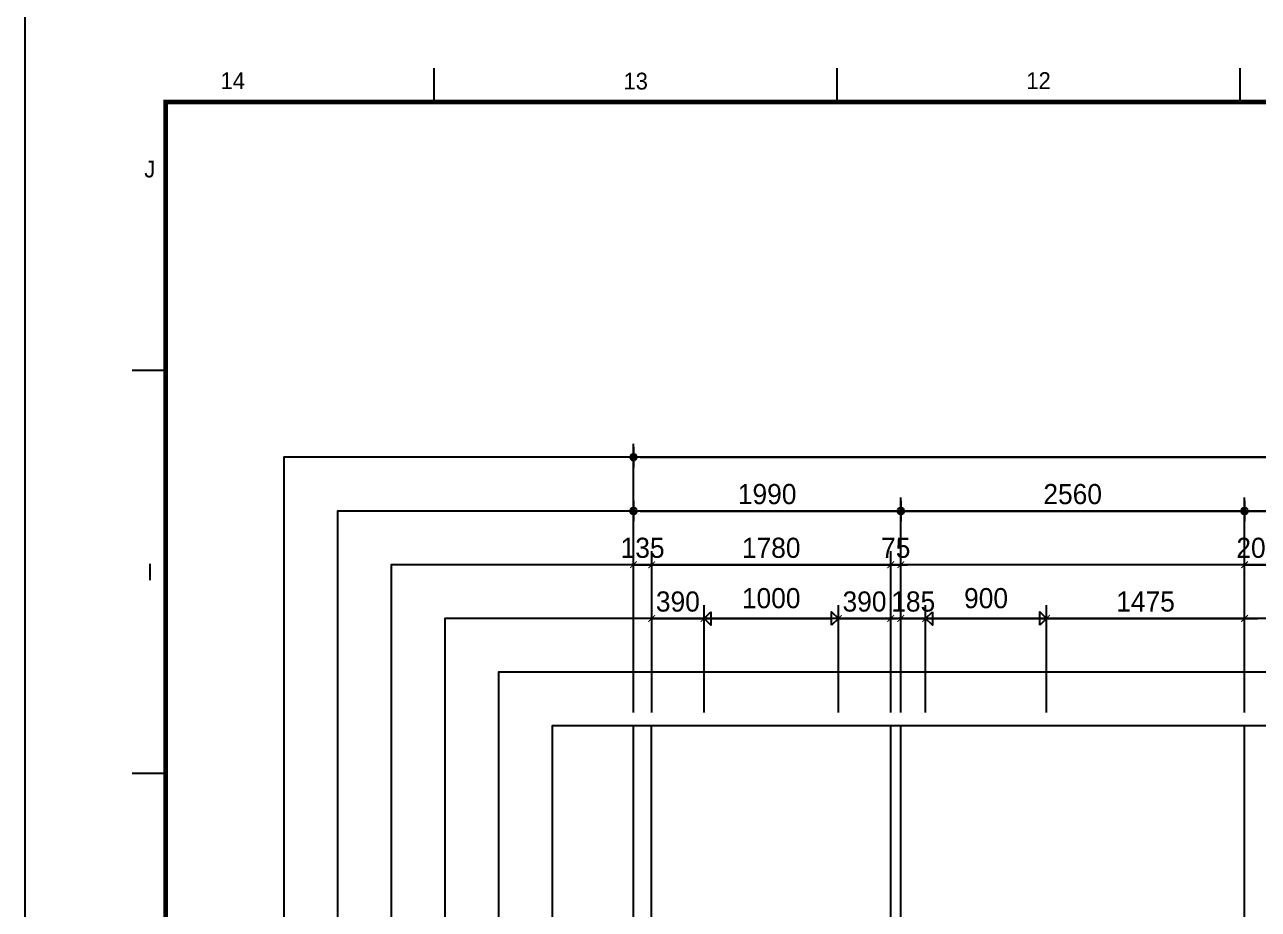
# Model space of a CAD drawing. Header units: millimetres. Extents: x -24416 to 92204, y -190080 to 23760.
# Drawn here: x 50154 to 59340, y -167242 to -160655 of the extents above; entities that cross this region are included whole.
import ezdxf
from ezdxf.enums import TextEntityAlignment as Align

# ---------------------------------------------------------------- set-up
doc = ezdxf.new("R2010")
doc.units = ezdxf.units.MM
doc.header["$LTSCALE"] = 50
doc.linetypes.add('AUDIT_D_220706163347-0', pattern=[0])
doc.linetypes.add('CEN', pattern=[62, 60, -1, 0, -1])
doc.layers.get('defpoints').update_dxf_attribs({"color": 139})
for name, color, linetype in [('AA-BORD-FORM', 7, 'Continuous'), ('AA-BORD-TEXT', 3, 'Continuous'), ('AA-XXXX-DIMS', 7, 'Continuous'), ('ARDM', 7, 'Continuous'), ('CEN_CON', 1, 'CEN'), ('DIM', 7, 'AUDIT_D_220706163347-0'), ('실명박스', 7, 'AUDIT_D_220706163347-0')]:
    doc.layers.add(name, color=color, linetype=linetype)
doc.layers.add('AA-XXXX-MC', color=153, linetype='AUDIT_D_220706163347-0', plot=False)
doc.styles.add('HAUD01', font='Dotum.ttf')
doc.styles.add('맑은고딕', font='malgun.ttf', dxfattribs={"width": 0.9})
doc.dimstyles.new('DIM-50', dxfattribs={"dimscale": 50, "dimtxt": 3, "dimasz": 1, "dimexe": 2, "dimexo": 2, "dimgap": 1, "dimtad": 1, "dimdec": 0, "dimzin": 0, "dimdsep": 46, "dimtxsty": '맑은고딕', "dimblk1": 'DIMDOT', "dimblk2": 'DIMDOT', "dimsah": 1, "dimcen": 0.09, "dimdle": 2, "dimclrd": 7, "dimclre": 7, "dimclrt": 3, "dimadec": 0, "dimazin": 0, "dimtfac": 1, "dimtdec": 0, "dimtix": 1, "dimtmove": 2, "dimatfit": 3, "dimldrblk": 'DIMDOT', "dimfxl": 1, "dimtolj": 1, "dimtzin": 0, "dimarcsym": 0})
doc.dimstyles.new('MCDIM-50', dxfattribs={"dimscale": 50, "dimtxt": 3, "dimasz": 1, "dimexe": 2, "dimexo": 2, "dimgap": 1, "dimtad": 1, "dimdec": 0, "dimzin": 0, "dimdsep": 46, "dimtxsty": '맑은고딕', "dimblk1": 'ARCHTICK', "dimblk2": 'ARCHTICK', "dimsah": 1, "dimcen": 0.09, "dimdle": 2, "dimclrd": 7, "dimclre": 7, "dimclrt": 3, "dimadec": 0, "dimazin": 0, "dimtfac": 1, "dimtdec": 0, "dimtix": 1, "dimtmove": 2, "dimatfit": 3, "dimldrblk": 'ARCHTICK', "dimfxl": 1, "dimtolj": 1, "dimtzin": 0, "dimarcsym": 0})
doc.dimstyles.new('외부100-win', dxfattribs={"dimscale": 50, "dimtxt": 3, "dimasz": 1, "dimexe": 2, "dimexo": 2.5, "dimgap": 1.5, "dimtad": 1, "dimdec": 0, "dimzin": 0, "dimdsep": 46, "dimtxsty": '맑은고딕', "dimblk": 'DO2-2', "dimblk1": 'DO2-2', "dimblk2": 'DIMDOT', "dimcen": 0.09, "dimdle": 2, "dimclrd": 7, "dimclre": 7, "dimclrt": 3, "dimadec": 0, "dimazin": 0, "dimtfac": 1, "dimtdec": 0, "dimtix": 1, "dimtmove": 2, "dimatfit": 3, "dimldrblk": 'DO2-2', "dimfxl": 1, "dimtolj": 1, "dimtzin": 0, "dimarcsym": 0})

# ---------------------------------------------------------------- blocks, each defined once
blk = doc.blocks.new('XR-FORM 청주월명')
at = {"layer": 'AA-BORD-FORM', "color": 2}
for p, q in [((61, 577), (61, 582)), ((121, 577), (121, 582)), ((181, 577), (181, 582)), ((21, 537), (16, 537)), ((21, 477), (16, 477))]:
    blk.add_line(p, q, dxfattribs=at)
at = {"layer": 'AA-BORD-FORM', "color": 1}
blk.add_lwpolyline([(0, 0), (841, 0), (841, 594), (0, 594)], close=True, dxfattribs=at)
at = {"layer": 'AA-BORD-FORM', "color": 2, "const_width": 0.682}
blk.add_lwpolyline([(21, 17), (21, 577), (821, 577), (821, 17)], close=True, dxfattribs=at)
at = {"layer": 'AA-BORD-TEXT', "color": 7, "style": 'HAUD01'}
for s, p in [('14', (31, 580.17)), ('13', (91, 580.1)), ('12', (151, 580.17)), ('J', (18.63, 567)), ('I', (18.67, 507))]:
    blk.add_text(s, height=2.5, dxfattribs=at).set_placement(p, align=Align.MIDDLE_CENTER)
blk = doc.blocks.new('A$C415C5DAF')
at = {"layer": 'AA-XXXX-MC'}
for p, q in [((42337.3, -186343), (42337.3, -184253)), ((44117.3, -186343), (44117.3, -184253))]:
    blk.add_line(p, q, dxfattribs=at)
at = {"layer": 'CEN_CON'}
for p, q in [((42202.3, -186343), (42202.3, -184253)), ((44192.3, -186343), (44192.3, -184253)), ((46752.3, -186343), (46752.3, -184253))]:
    blk.add_line(p, q, dxfattribs=at)
blk = doc.blocks.new('_ArchTick')
at = {"color": 0, "linetype": 'ByBlock', "const_width": 0.15}
blk.add_lwpolyline([(-0.5, -0.5), (0.5, 0.5)], dxfattribs=at)
blk = doc.blocks.new('*D95')
at = {"layer": 'defpoints', "color": 0, "linetype": 'ByBlock', "transparency": 16777216}
for p in [(8145.6, -188835.9), (7755.6, -189635.9), (8145.6, -189635.9)]:
    blk.add_point(p, dxfattribs=at)
at = {"layer": 'DIM', "color": 7, "linetype": 'ByBlock', "lineweight": -2, "transparency": 16777216}
for p, q in [((7755.6, -189535.9), (7755.6, -188735.9)), ((8145.6, -189535.9), (8145.6, -188735.9)), ((7755.6, -188835.9), (7705.6, -188835.9)), ((7755.6, -188835.9), (8145.6, -188835.9)), ((8145.6, -188835.9), (8195.6, -188835.9))]:
    blk.add_line(p, q, dxfattribs=at)
at = {"layer": 'DIM', "color": 7, "linetype": 'ByBlock', "lineweight": -2, "transparency": 16777216, "xscale": 50, "yscale": 50, "zscale": 50}
blk.add_blockref('_ArchTick', (7755.6, -188835.9), dxfattribs=at)
at = {"layer": 'DIM', "color": 7, "linetype": 'ByBlock', "lineweight": -2, "transparency": 16777216, "xscale": 50, "yscale": 50, "zscale": 50, "rotation": 180}
blk.add_blockref('_ArchTick', (8145.6, -188835.9), dxfattribs=at)
at = {"layer": 'DIM', "color": 3, "linetype": 'ByBlock', "transparency": 16777216, "insert": (7950.6, -188710.8), "char_height": 150, "attachment_point": 5, "style": 'HAUD01'}
blk.add_mtext('\\A1;390', dxfattribs=at)
blk = doc.blocks.new('DO2-2')
at = {"layer": 'ARDM'}
blk.add_line((0, 0), (-2, 0), dxfattribs=at)
blk.add_lwpolyline([(-1, -1), (-1, 1), (0, 0)], close=True, dxfattribs=at)
blk = doc.blocks.new('*D96')
at = {"layer": 'defpoints', "color": 0, "linetype": 'ByBlock', "transparency": 16777216}
for p in [(9145.6, -188835.9), (8145.6, -189635.9), (9145.6, -189635.9)]:
    blk.add_point(p, dxfattribs=at)
at = {"layer": 'DIM', "color": 7, "linetype": 'ByBlock', "lineweight": -2, "transparency": 16777216}
for p, q in [((8145.6, -189510.9), (8145.6, -188735.9)), ((9145.6, -189510.9), (9145.6, -188735.9)), ((8195.6, -188835.9), (9095.6, -188835.9))]:
    blk.add_line(p, q, dxfattribs=at)
at = {"layer": 'DIM', "color": 7, "linetype": 'ByBlock', "lineweight": -2, "transparency": 16777216, "xscale": 50, "yscale": 50, "zscale": 50, "rotation": 180}
blk.add_blockref('DO2-2', (8145.6, -188835.9), dxfattribs=at)
at = {"layer": 'DIM', "color": 7, "linetype": 'ByBlock', "lineweight": -2, "transparency": 16777216, "xscale": 50, "yscale": 50, "zscale": 50}
blk.add_blockref('DO2-2', (9145.6, -188835.9), dxfattribs=at)
at = {"layer": 'DIM', "color": 3, "linetype": 'ByBlock', "transparency": 16777216, "insert": (8645.6, -188685.8), "char_height": 150, "attachment_point": 5, "style": 'HAUD01'}
blk.add_mtext('\\A1;1000', dxfattribs=at)
blk = doc.blocks.new('DIMDOT')
at = {"layer": 'AA-XXXX-DIMS'}
for p, q in [((-1.5, 0), (1.5, 0)), ((0, -1.5), (0, 1.5))]:
    blk.add_line(p, q, dxfattribs=at)
for radius in [0.5, 0.25]:
    blk.add_circle((0, 0), radius, dxfattribs=at)
blk = doc.blocks.new('*D97')
at = {"layer": 'defpoints', "color": 0, "linetype": 'ByBlock', "transparency": 16777216}
for p in [(9535.6, -188835.9), (9145.6, -189635.9), (9535.6, -189635.9)]:
    blk.add_point(p, dxfattribs=at)
at = {"layer": 'DIM', "color": 7, "linetype": 'ByBlock', "lineweight": -2, "transparency": 16777216}
for p, q in [((9145.6, -189535.9), (9145.6, -188735.9)), ((9535.6, -189535.9), (9535.6, -188735.9)), ((9145.6, -188835.9), (9095.6, -188835.9)), ((9145.6, -188835.9), (9535.6, -188835.9)), ((9535.6, -188835.9), (9585.6, -188835.9))]:
    blk.add_line(p, q, dxfattribs=at)
at = {"layer": 'DIM', "color": 7, "linetype": 'ByBlock', "lineweight": -2, "transparency": 16777216, "xscale": 50, "yscale": 50, "zscale": 50}
blk.add_blockref('_ArchTick', (9145.6, -188835.9), dxfattribs=at)
at = {"layer": 'DIM', "color": 7, "linetype": 'ByBlock', "lineweight": -2, "transparency": 16777216, "xscale": 50, "yscale": 50, "zscale": 50, "rotation": 180}
blk.add_blockref('_ArchTick', (9535.6, -188835.9), dxfattribs=at)
at = {"layer": 'DIM', "color": 3, "linetype": 'ByBlock', "transparency": 16777216, "insert": (9340.6, -188710.8), "char_height": 150, "attachment_point": 5, "style": 'HAUD01'}
blk.add_mtext('\\A1;390', dxfattribs=at)
blk = doc.blocks.new('*D98')
at = {"layer": 'defpoints', "color": 0, "linetype": 'ByBlock', "transparency": 16777216}
for p in [(9795.6, -188835.9), (9610.6, -189635.9), (9795.6, -189635.9)]:
    blk.add_point(p, dxfattribs=at)
at = {"layer": 'DIM', "color": 7, "linetype": 'ByBlock', "lineweight": -2, "transparency": 16777216}
for p, q in [((9610.6, -189535.9), (9610.6, -188735.9)), ((9795.6, -189535.9), (9795.6, -188735.9)), ((9610.6, -188835.9), (9560.6, -188835.9)), ((9610.6, -188835.9), (9795.6, -188835.9)), ((9795.6, -188835.9), (9845.6, -188835.9))]:
    blk.add_line(p, q, dxfattribs=at)
at = {"layer": 'DIM', "color": 7, "linetype": 'ByBlock', "lineweight": -2, "transparency": 16777216, "xscale": 50, "yscale": 50, "zscale": 50}
blk.add_blockref('_ArchTick', (9610.6, -188835.9), dxfattribs=at)
at = {"layer": 'DIM', "color": 7, "linetype": 'ByBlock', "lineweight": -2, "transparency": 16777216, "xscale": 50, "yscale": 50, "zscale": 50, "rotation": 180}
blk.add_blockref('_ArchTick', (9795.6, -188835.9), dxfattribs=at)
at = {"layer": 'DIM', "color": 3, "linetype": 'ByBlock', "transparency": 16777216, "insert": (9703.1, -188710.8), "char_height": 150, "attachment_point": 5, "style": 'HAUD01'}
blk.add_mtext('\\A1;185', dxfattribs=at)
blk = doc.blocks.new('*D99')
at = {"layer": 'defpoints', "color": 0, "linetype": 'ByBlock', "transparency": 16777216}
for p in [(10695.6, -188835.9), (9795.6, -189635.9), (10695.6, -189635.9)]:
    blk.add_point(p, dxfattribs=at)
at = {"layer": 'DIM', "color": 7, "linetype": 'ByBlock', "lineweight": -2, "transparency": 16777216}
for p, q in [((9795.6, -189510.9), (9795.6, -188735.9)), ((10695.6, -189510.9), (10695.6, -188735.9)), ((9845.6, -188835.9), (10645.6, -188835.9))]:
    blk.add_line(p, q, dxfattribs=at)
at = {"layer": 'DIM', "color": 7, "linetype": 'ByBlock', "lineweight": -2, "transparency": 16777216, "xscale": 50, "yscale": 50, "zscale": 50, "rotation": 180}
blk.add_blockref('DO2-2', (9795.6, -188835.9), dxfattribs=at)
at = {"layer": 'DIM', "color": 7, "linetype": 'ByBlock', "lineweight": -2, "transparency": 16777216, "xscale": 50, "yscale": 50, "zscale": 50}
blk.add_blockref('DO2-2', (10695.6, -188835.9), dxfattribs=at)
at = {"layer": 'DIM', "color": 3, "linetype": 'ByBlock', "transparency": 16777216, "insert": (10245.6, -188685.8), "char_height": 150, "attachment_point": 5, "style": 'HAUD01'}
blk.add_mtext('\\A1;900', dxfattribs=at)
blk = doc.blocks.new('*D100')
at = {"layer": 'defpoints', "color": 0, "linetype": 'ByBlock', "transparency": 16777216}
for p in [(12170.6, -188835.9), (10695.6, -189635.9), (12170.6, -189635.9)]:
    blk.add_point(p, dxfattribs=at)
at = {"layer": 'DIM', "color": 7, "linetype": 'ByBlock', "lineweight": -2, "transparency": 16777216}
for p, q in [((10695.6, -189535.9), (10695.6, -188735.9)), ((12170.6, -189535.9), (12170.6, -188735.9)), ((10595.6, -188835.9), (12270.6, -188835.9))]:
    blk.add_line(p, q, dxfattribs=at)
at = {"layer": 'DIM', "color": 7, "linetype": 'ByBlock', "lineweight": -2, "transparency": 16777216, "xscale": 50, "yscale": 50, "zscale": 50, "rotation": 180}
blk.add_blockref('_ArchTick', (10695.6, -188835.9), dxfattribs=at)
at = {"layer": 'DIM', "color": 7, "linetype": 'ByBlock', "lineweight": -2, "transparency": 16777216, "xscale": 50, "yscale": 50, "zscale": 50}
blk.add_blockref('_ArchTick', (12170.6, -188835.9), dxfattribs=at)
at = {"layer": 'DIM', "color": 3, "linetype": 'ByBlock', "transparency": 16777216, "insert": (11433.1, -188710.8), "char_height": 150, "attachment_point": 5, "style": 'HAUD01'}
blk.add_mtext('\\A1;1475', dxfattribs=at)
blk = doc.blocks.new('*D104')
at = {"layer": 'defpoints', "color": 0, "transparency": 16777216}
for p in [(9610.6, -188035.9), (7620.6, -189635.9), (9610.6, -189635.9)]:
    blk.add_point(p, dxfattribs=at)
at = {"layer": 'DIM', "color": 7, "lineweight": -2, "transparency": 16777216}
for p, q in [((7620.6, -189535.9), (7620.6, -187935.9)), ((9610.6, -189535.9), (9610.6, -187935.9)), ((7670.6, -188035.9), (9560.6, -188035.9))]:
    blk.add_line(p, q, dxfattribs=at)
at = {"layer": 'DIM', "color": 7, "lineweight": -2, "transparency": 16777216, "xscale": 50, "yscale": 50, "zscale": 50, "rotation": 180}
blk.add_blockref('DIMDOT', (7620.6, -188035.9), dxfattribs=at)
at = {"layer": 'DIM', "color": 7, "lineweight": -2, "transparency": 16777216, "xscale": 50, "yscale": 50, "zscale": 50}
blk.add_blockref('DIMDOT', (9610.6, -188035.9), dxfattribs=at)
at = {"layer": 'DIM', "color": 3, "transparency": 16777216, "insert": (8615.6, -187910.8), "char_height": 150, "attachment_point": 5, "style": 'HAUD01'}
blk.add_mtext('\\A1;1990', dxfattribs=at)
blk = doc.blocks.new('*D105')
at = {"layer": 'defpoints', "color": 0, "transparency": 16777216}
for p in [(12170.6, -188035.9), (9610.6, -189635.9), (12170.6, -189635.9)]:
    blk.add_point(p, dxfattribs=at)
at = {"layer": 'DIM', "color": 7, "lineweight": -2, "transparency": 16777216}
for p, q in [((9610.6, -189535.9), (9610.6, -187935.9)), ((12170.6, -189535.9), (12170.6, -187935.9)), ((9660.6, -188035.9), (12120.6, -188035.9))]:
    blk.add_line(p, q, dxfattribs=at)
at = {"layer": 'DIM', "color": 7, "lineweight": -2, "transparency": 16777216, "xscale": 50, "yscale": 50, "zscale": 50, "rotation": 180}
blk.add_blockref('DIMDOT', (9610.6, -188035.9), dxfattribs=at)
at = {"layer": 'DIM', "color": 7, "lineweight": -2, "transparency": 16777216, "xscale": 50, "yscale": 50, "zscale": 50}
blk.add_blockref('DIMDOT', (12170.6, -188035.9), dxfattribs=at)
at = {"layer": 'DIM', "color": 3, "transparency": 16777216, "insert": (10890.6, -187910.8), "char_height": 150, "attachment_point": 5, "style": 'HAUD01'}
blk.add_mtext('\\A1;2560', dxfattribs=at)
blk = doc.blocks.new('*D106')
at = {"layer": 'defpoints', "color": 0, "transparency": 16777216}
for p in [(15910.6, -188035.9), (12170.6, -189635.9), (15910.6, -189635.9)]:
    blk.add_point(p, dxfattribs=at)
at = {"layer": 'DIM', "color": 7, "lineweight": -2, "transparency": 16777216}
for p, q in [((12170.6, -189535.9), (12170.6, -187935.9)), ((15910.6, -189535.9), (15910.6, -187935.9)), ((12220.6, -188035.9), (15860.6, -188035.9))]:
    blk.add_line(p, q, dxfattribs=at)
at = {"layer": 'DIM', "color": 7, "lineweight": -2, "transparency": 16777216, "xscale": 50, "yscale": 50, "zscale": 50, "rotation": 180}
blk.add_blockref('DIMDOT', (12170.6, -188035.9), dxfattribs=at)
at = {"layer": 'DIM', "color": 7, "lineweight": -2, "transparency": 16777216, "xscale": 50, "yscale": 50, "zscale": 50}
blk.add_blockref('DIMDOT', (15910.6, -188035.9), dxfattribs=at)
at = {"layer": 'DIM', "color": 3, "transparency": 16777216, "insert": (14040.6, -187910.8), "char_height": 150, "attachment_point": 5, "style": 'HAUD01'}
blk.add_mtext('\\A1;3740', dxfattribs=at)
blk = doc.blocks.new('*D116')
at = {"layer": 'defpoints', "color": 0, "transparency": 16777216}
for p in [(34630.6, -187635.9), (7620.6, -189635.9), (34630.6, -189635.9)]:
    blk.add_point(p, dxfattribs=at)
at = {"layer": 'DIM', "color": 7, "lineweight": -2, "transparency": 16777216}
for p, q in [((7620.6, -189535.9), (7620.6, -187535.9)), ((34630.6, -189535.9), (34630.6, -187535.9)), ((7670.6, -187635.9), (34580.6, -187635.9))]:
    blk.add_line(p, q, dxfattribs=at)
at = {"layer": 'DIM', "color": 7, "lineweight": -2, "transparency": 16777216, "xscale": 50, "yscale": 50, "zscale": 50, "rotation": 180}
blk.add_blockref('DIMDOT', (7620.6, -187635.9), dxfattribs=at)
at = {"layer": 'DIM', "color": 7, "lineweight": -2, "transparency": 16777216, "xscale": 50, "yscale": 50, "zscale": 50}
blk.add_blockref('DIMDOT', (34630.6, -187635.9), dxfattribs=at)
at = {"layer": 'DIM', "color": 3, "transparency": 16777216, "insert": (21125.6, -187510.8), "char_height": 150, "attachment_point": 5, "style": 'HAUD01'}
blk.add_mtext('\\A1;27010', dxfattribs=at)
blk = doc.blocks.new('*D117')
at = {"layer": 'defpoints', "color": 0, "linetype": 'ByBlock', "transparency": 16777216}
for p in [(7755.6, -188435.9), (7620.6, -189635.9), (7755.6, -189635.9)]:
    blk.add_point(p, dxfattribs=at)
at = {"layer": 'DIM', "color": 7, "linetype": 'ByBlock', "lineweight": -2, "transparency": 16777216}
for p, q in [((7620.6, -189535.9), (7620.6, -188335.9)), ((7755.6, -189535.9), (7755.6, -188335.9)), ((7620.6, -188435.9), (7570.6, -188435.9)), ((7620.6, -188435.9), (7755.6, -188435.9)), ((7755.6, -188435.9), (7805.6, -188435.9))]:
    blk.add_line(p, q, dxfattribs=at)
at = {"layer": 'DIM', "color": 7, "linetype": 'ByBlock', "lineweight": -2, "transparency": 16777216, "xscale": 50, "yscale": 50, "zscale": 50}
blk.add_blockref('_ArchTick', (7620.6, -188435.9), dxfattribs=at)
at = {"layer": 'DIM', "color": 7, "linetype": 'ByBlock', "lineweight": -2, "transparency": 16777216, "xscale": 50, "yscale": 50, "zscale": 50, "rotation": 180}
blk.add_blockref('_ArchTick', (7755.6, -188435.9), dxfattribs=at)
at = {"layer": 'DIM', "color": 3, "linetype": 'ByBlock', "transparency": 16777216, "insert": (7688.1, -188310.8), "char_height": 150, "attachment_point": 5, "style": 'HAUD01'}
blk.add_mtext('\\A1;135', dxfattribs=at)
blk = doc.blocks.new('*D118')
at = {"layer": 'defpoints', "color": 0, "linetype": 'ByBlock', "transparency": 16777216}
for p in [(9535.6, -188435.9), (7755.6, -189635.9), (9535.6, -189635.9)]:
    blk.add_point(p, dxfattribs=at)
at = {"layer": 'DIM', "color": 7, "linetype": 'ByBlock', "lineweight": -2, "transparency": 16777216}
for p, q in [((7755.6, -189535.9), (7755.6, -188335.9)), ((9535.6, -189535.9), (9535.6, -188335.9)), ((7655.6, -188435.9), (9635.6, -188435.9))]:
    blk.add_line(p, q, dxfattribs=at)
at = {"layer": 'DIM', "color": 7, "linetype": 'ByBlock', "lineweight": -2, "transparency": 16777216, "xscale": 50, "yscale": 50, "zscale": 50, "rotation": 180}
blk.add_blockref('_ArchTick', (7755.6, -188435.9), dxfattribs=at)
at = {"layer": 'DIM', "color": 7, "linetype": 'ByBlock', "lineweight": -2, "transparency": 16777216, "xscale": 50, "yscale": 50, "zscale": 50}
blk.add_blockref('_ArchTick', (9535.6, -188435.9), dxfattribs=at)
at = {"layer": 'DIM', "color": 3, "linetype": 'ByBlock', "transparency": 16777216, "insert": (8645.6, -188310.8), "char_height": 150, "attachment_point": 5, "style": 'HAUD01'}
blk.add_mtext('\\A1;1780', dxfattribs=at)
blk = doc.blocks.new('*D119')
at = {"layer": 'defpoints', "color": 0, "linetype": 'ByBlock', "transparency": 16777216}
for p in [(9610.6, -188435.9), (9535.6, -189635.9), (9610.6, -189635.9)]:
    blk.add_point(p, dxfattribs=at)
at = {"layer": 'DIM', "color": 7, "linetype": 'ByBlock', "lineweight": -2, "transparency": 16777216}
for p, q in [((9535.6, -189535.9), (9535.6, -188335.9)), ((9610.6, -189535.9), (9610.6, -188335.9)), ((9535.6, -188435.9), (9485.6, -188435.9)), ((9535.6, -188435.9), (9610.6, -188435.9)), ((9610.6, -188435.9), (9660.6, -188435.9))]:
    blk.add_line(p, q, dxfattribs=at)
at = {"layer": 'DIM', "color": 7, "linetype": 'ByBlock', "lineweight": -2, "transparency": 16777216, "xscale": 50, "yscale": 50, "zscale": 50}
blk.add_blockref('_ArchTick', (9535.6, -188435.9), dxfattribs=at)
at = {"layer": 'DIM', "color": 7, "linetype": 'ByBlock', "lineweight": -2, "transparency": 16777216, "xscale": 50, "yscale": 50, "zscale": 50, "rotation": 180}
blk.add_blockref('_ArchTick', (9610.6, -188435.9), dxfattribs=at)
at = {"layer": 'DIM', "color": 3, "linetype": 'ByBlock', "transparency": 16777216, "insert": (9573.1, -188310.8), "char_height": 150, "attachment_point": 5, "style": 'HAUD01'}
blk.add_mtext('\\A1;75', dxfattribs=at)
blk = doc.blocks.new('*D120')
at = {"layer": 'defpoints', "color": 0, "linetype": 'ByBlock', "transparency": 16777216}
for p in [(12375.6, -188435.9), (12170.6, -189635.9), (12375.6, -189635.9)]:
    blk.add_point(p, dxfattribs=at)
at = {"layer": 'DIM', "color": 7, "linetype": 'ByBlock', "lineweight": -2, "transparency": 16777216}
for p, q in [((12170.6, -189535.9), (12170.6, -188335.9)), ((12375.6, -189535.9), (12375.6, -188335.9)), ((12170.6, -188435.9), (12120.6, -188435.9)), ((12170.6, -188435.9), (12375.6, -188435.9)), ((12375.6, -188435.9), (12425.6, -188435.9))]:
    blk.add_line(p, q, dxfattribs=at)
at = {"layer": 'DIM', "color": 7, "linetype": 'ByBlock', "lineweight": -2, "transparency": 16777216, "xscale": 50, "yscale": 50, "zscale": 50}
blk.add_blockref('_ArchTick', (12170.6, -188435.9), dxfattribs=at)
at = {"layer": 'DIM', "color": 7, "linetype": 'ByBlock', "lineweight": -2, "transparency": 16777216, "xscale": 50, "yscale": 50, "zscale": 50, "rotation": 180}
blk.add_blockref('_ArchTick', (12375.6, -188435.9), dxfattribs=at)
at = {"layer": 'DIM', "color": 3, "linetype": 'ByBlock', "transparency": 16777216, "insert": (12273.1, -188310.8), "char_height": 150, "attachment_point": 5, "style": 'HAUD01'}
blk.add_mtext('\\A1;205', dxfattribs=at)
blk = doc.blocks.new('DIM-1108')
at = {"layer": 'DIM'}
for base, p1, p2, picture, middle in [((34630.6, -187635.9), (7620.6, -189635.9), (34630.6, -189635.9), '*D116', (21125.6, -187510.8)), ((9610.6, -188035.9), (7620.6, -189635.9), (9610.6, -189635.9), '*D104', (8615.6, -187910.8)), ((12170.6, -188035.9), (9610.6, -189635.9), (12170.6, -189635.9), '*D105', (10890.6, -187910.8)), ((15910.6, -188035.9), (12170.6, -189635.9), (15910.6, -189635.9), '*D106', (14040.6, -187910.8))]:
    dim = blk.add_linear_dim(base=base, p1=p1, p2=p2, dimstyle='DIM-50', override={"dimscale": 50, "dimtxsty": 'HAUD01'}, dxfattribs=at)
    dim.commit()
    dim.dimension.update_dxf_attribs({"geometry": picture, "text_midpoint": middle})
at = {"layer": 'DIM', "linetype": 'ByBlock'}
for base, p1, p2, dimstyle, picture, middle in [((7755.6, -188435.9), (7620.6, -189635.9), (7755.6, -189635.9), 'MCDIM-50', '*D117', (7688.1, -188310.8)), ((9535.6, -188435.9), (7755.6, -189635.9), (9535.6, -189635.9), 'MCDIM-50', '*D118', (8645.6, -188310.8)), ((9610.6, -188435.9), (9535.6, -189635.9), (9610.6, -189635.9), 'MCDIM-50', '*D119', (9573.1, -188310.8)), ((12375.6, -188435.9), (12170.6, -189635.9), (12375.6, -189635.9), 'MCDIM-50', '*D120', (12273.1, -188310.8)), ((9145.6, -188835.9), (8145.6, -189635.9), (9145.6, -189635.9), '외부100-win', '*D96', (8645.6, -188685.8)), ((10695.6, -188835.9), (9795.6, -189635.9), (10695.6, -189635.9), '외부100-win', '*D99', (10245.6, -188685.8)), ((8145.6, -188835.9), (7755.6, -189635.9), (8145.6, -189635.9), 'MCDIM-50', '*D95', (7950.6, -188710.8)), ((9535.6, -188835.9), (9145.6, -189635.9), (9535.6, -189635.9), 'MCDIM-50', '*D97', (9340.6, -188710.8)), ((9795.6, -188835.9), (9610.6, -189635.9), (9795.6, -189635.9), 'MCDIM-50', '*D98', (9703.1, -188710.8)), ((12170.6, -188835.9), (10695.6, -189635.9), (12170.6, -189635.9), 'MCDIM-50', '*D100', (11433.1, -188710.8))]:
    dim = blk.add_linear_dim(base=base, p1=p1, p2=p2, dimstyle=dimstyle, override={"dimtxsty": 'HAUD01'}, dxfattribs=at)
    dim.commit()
    dim.dimension.update_dxf_attribs({"geometry": picture, "text_midpoint": middle})

msp = doc.modelspace()

# ---------------------------------------------------------------- linework, layer by layer
at = {"layer": 'defpoints'}
for points in [[(86817.7, -163875.9), (52082.7, -163875.9), (52082.7, -180600.9), (86817.7, -180600.9)], [(86417.7, -164275.9), (52482.7, -164275.9), (52482.7, -180200.9), (86417.7, -180200.9)], [(86017.7, -164675.9), (52882.7, -164675.9), (52882.7, -179800.9), (86017.7, -179800.9)], [(85617.7, -165075.9), (53282.7, -165075.9), (53282.7, -179400.9), (85617.7, -179400.9)], [(85217.7, -165475.9), (53682.7, -165475.9), (53682.7, -179000.9), (85217.7, -179000.9)], [(84817.7, -165875.9), (54082.7, -165875.9), (54082.7, -178600.9), (84817.7, -178600.9)]]:
    msp.add_lwpolyline(points, close=True, dxfattribs=at)

# ---------------------------------------------------------------- block references
msp.add_blockref('DIM-1108', (47067.2, 23760))
at = {"xscale": 50, "yscale": 50, "zscale": 50}
msp.add_blockref('XR-FORM 청주월명', (50153.9, -190080), dxfattribs=at)
at = {"layer": '실명박스'}
msp.add_blockref('A$C415C5DAF', (12485.4, 18377.1), dxfattribs=at)

doc.saveas('drawing.dxf')
